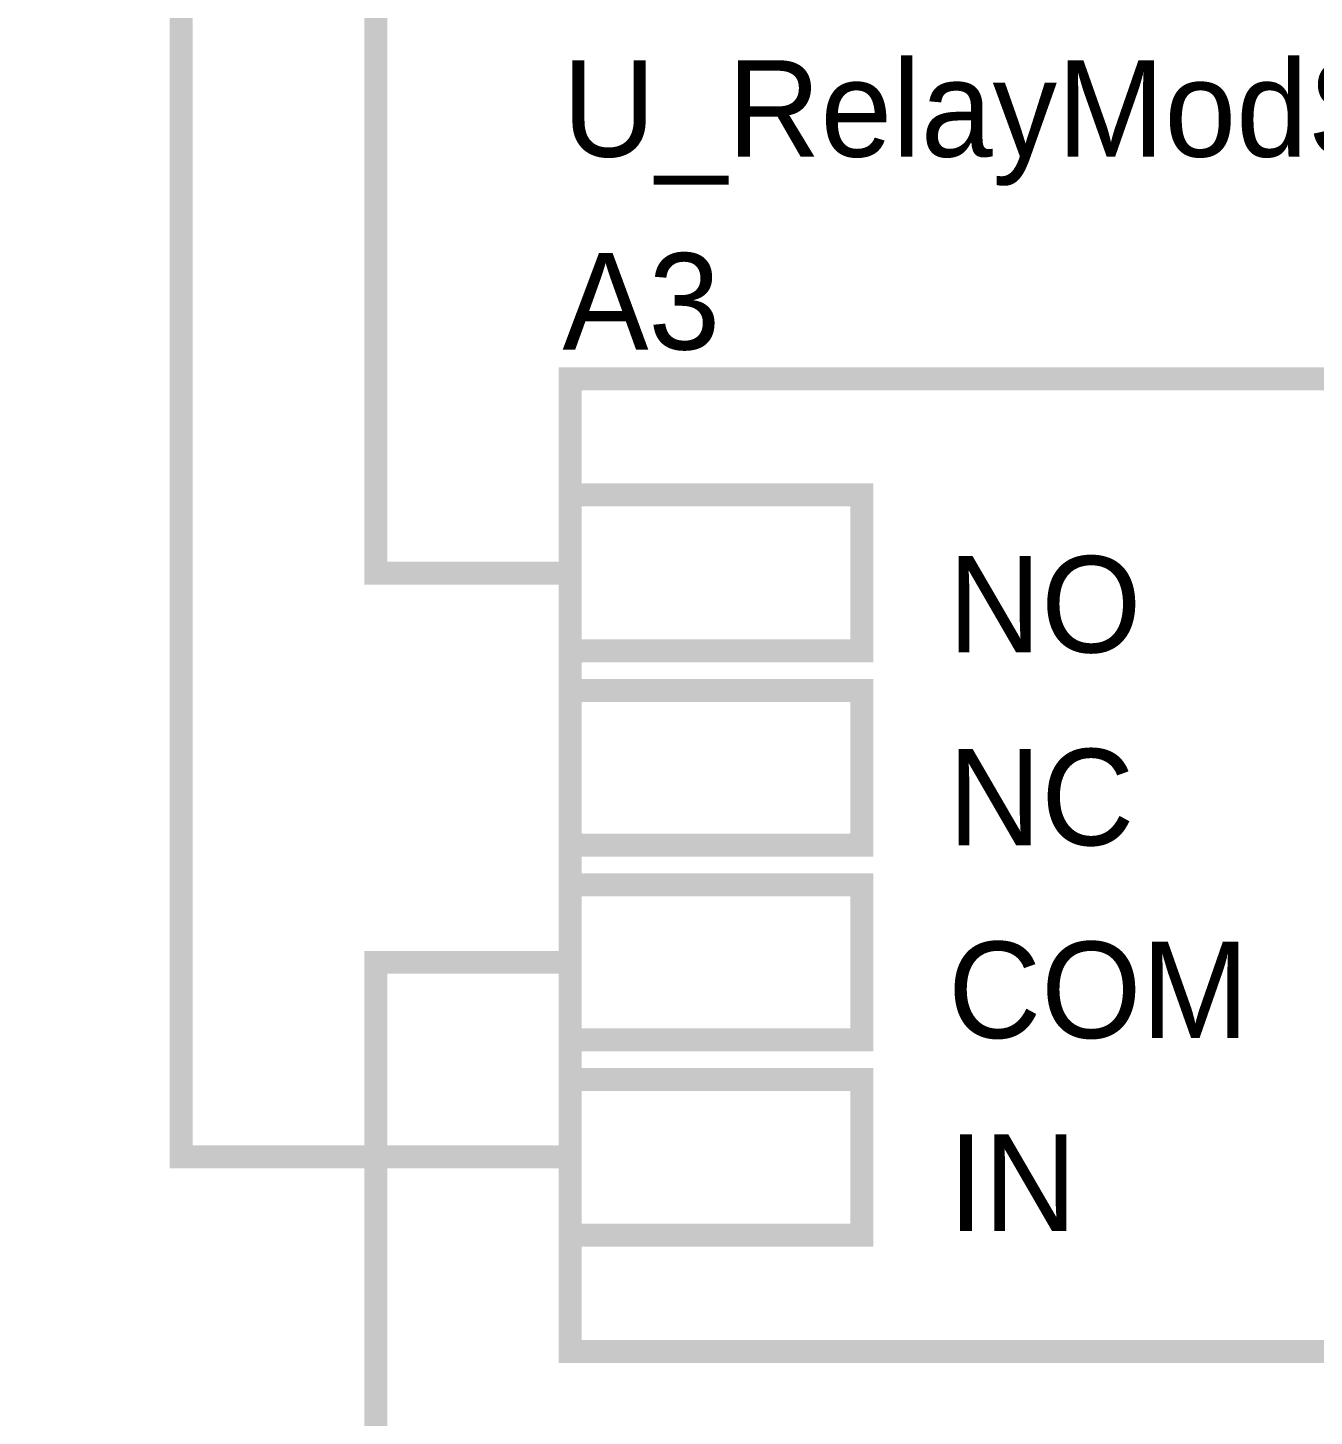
# Model space of a CAD drawing. Header units: inches. Extents: x 0 to 11.5, y 0 to 7.6.
# Drawn here: x 5.122 to 5.783, y 3.967 to 4.68 of the extents above; entities that cross this region are included whole.
import ezdxf

# ---------------------------------------------------------------- set-up
doc = ezdxf.new("R2010")
doc.units = ezdxf.units.IN
doc.header["$MEASUREMENT"] = 0
doc.layers.add('Sheet', color=255, linetype='Continuous')

msp = doc.modelspace()

# ---------------------------------------------------------------- linework, layer by layer
at = {"layer": 'Sheet'}
for points in [[(5.40035, 4.39972, 0.0118, 0.0118, 0), (5.30045, 4.39972, 0.0118, 0.0118, 0), (5.30045, 5.09984, 0.0118, 0.0118, 0), (5.30045, 6.39967, 0.0118, 0.0118, 0), (5.50025, 6.39967, 0.0118, 0.0118, 0)], [(1.10288, 5.29974, 0.0118, 0.0118, 0), (0.90264, 5.29974, 0.0118, 0.0118, 0), (0.90264, 6.19977, 0.0118, 0.0118, 0), (4.40091, 6.19977, 0.0118, 0.0118, 0), (4.40091, 4.79998, 0.0118, 0.0118, 0), (5.20055, 4.79998, 0.0118, 0.0118, 0), (5.20055, 4.09986, 0.0118, 0.0118, 0), (5.40035, 4.09986, 0.0118, 0.0118, 0)], [(5.40035, 4.19981, 0.0118, 0.0118, 0), (5.30045, 4.19981, 0.0118, 0.0118, 0), (5.30045, 3.59965, 0.0118, 0.0118, 0), (4.50081, 3.59965, 0.0118, 0.0118, 0), (4.50081, 2.79958, 0.0118, 0.0118, 0), (4.90085, 2.79958, 0.0118, 0.0118, 0)]]:
    msp.add_lwpolyline(points, format="xyseb", dxfattribs=at)
for points in [[(5.40035, 4.49967, 0.0118, 0.0118, 0), (6.10009, 4.49967, 0.0118, 0.0118, 0), (6.10009, 3.99991, 0.0118, 0.0118, 0), (5.40035, 3.99991, 0.0118, 0.0118, 0), (5.40035, 4.49967, 0.0118, 0.0118, 0)], [(5.40035, 4.49967, 0.0039, 0.0039, 0), (5.40035, 3.99991, 0.0039, 0.0039, 0), (6.10009, 3.99991, 0.0039, 0.0039, 0), (6.10009, 4.49967, 0.0039, 0.0039, 0), (5.40035, 4.49967, 0.0039, 0.0039, 0), (5.40035, 4.49967, 0.0039, 0.0039, 0)], [(5.5502, 4.43997, 0.0118, 0.0118, 0), (5.5502, 4.35992, 0.0118, 0.0118, 0), (5.40035, 4.35992, 0.0118, 0.0118, 0), (5.40035, 4.43997, 0.0118, 0.0118, 0), (5.5502, 4.43997, 0.0118, 0.0118, 0)], [(5.40035, 4.43997, 0.0039, 0.0039, 0), (5.40035, 4.35992, 0.0039, 0.0039, 0), (5.5502, 4.35992, 0.0039, 0.0039, 0), (5.5502, 4.43997, 0.0039, 0.0039, 0), (5.40035, 4.43997, 0.0039, 0.0039, 0), (5.40035, 4.43997, 0.0039, 0.0039, 0)], [(5.5502, 4.33957, 0.0118, 0.0118, 0), (5.5502, 4.25996, 0.0118, 0.0118, 0), (5.40035, 4.25996, 0.0118, 0.0118, 0), (5.40035, 4.33957, 0.0118, 0.0118, 0), (5.5502, 4.33957, 0.0118, 0.0118, 0)], [(5.40035, 4.33957, 0.0039, 0.0039, 0), (5.40035, 4.25996, 0.0039, 0.0039, 0), (5.5502, 4.25996, 0.0039, 0.0039, 0), (5.5502, 4.33957, 0.0039, 0.0039, 0), (5.40035, 4.33957, 0.0039, 0.0039, 0), (5.40035, 4.33957, 0.0039, 0.0039, 0)], [(5.5502, 4.23962, 0.0118, 0.0118, 0), (5.5502, 4.16001, 0.0118, 0.0118, 0), (5.40035, 4.16001, 0.0118, 0.0118, 0), (5.40035, 4.23962, 0.0118, 0.0118, 0), (5.5502, 4.23962, 0.0118, 0.0118, 0)], [(5.40035, 4.23962, 0.0039, 0.0039, 0), (5.40035, 4.16001, 0.0039, 0.0039, 0), (5.5502, 4.16001, 0.0039, 0.0039, 0), (5.5502, 4.23962, 0.0039, 0.0039, 0), (5.40035, 4.23962, 0.0039, 0.0039, 0), (5.40035, 4.23962, 0.0039, 0.0039, 0)], [(5.5502, 4.13966, 0.0118, 0.0118, 0), (5.5502, 4.05961, 0.0118, 0.0118, 0), (5.40035, 4.05961, 0.0118, 0.0118, 0), (5.40035, 4.13966, 0.0118, 0.0118, 0), (5.5502, 4.13966, 0.0118, 0.0118, 0)], [(5.40035, 4.13966, 0.0039, 0.0039, 0), (5.40035, 4.05961, 0.0039, 0.0039, 0), (5.5502, 4.05961, 0.0039, 0.0039, 0), (5.5502, 4.13966, 0.0039, 0.0039, 0), (5.40035, 4.13966, 0.0039, 0.0039, 0), (5.40035, 4.13966, 0.0039, 0.0039, 0)]]:
    msp.add_lwpolyline(points, format="xyseb", close=True, dxfattribs=at)

# ---------------------------------------------------------------- texts
for s, height, p in [('U_RelayModSimple', 0.0495345, (5.39637, 4.61378)), ('A3', 0.049534, (5.39637, 4.51471)), ('NO', 0.049534, (5.5944, 4.35903)), ('NC', 0.049534, (5.5944, 4.25996)), ('COM', 0.049534, (5.5944, 4.16089)), ('IN', 0.049534, (5.5944, 4.06182))]:
    msp.add_text(s, height=height, dxfattribs=at).set_placement(p)

doc.saveas('drawing.dxf')
